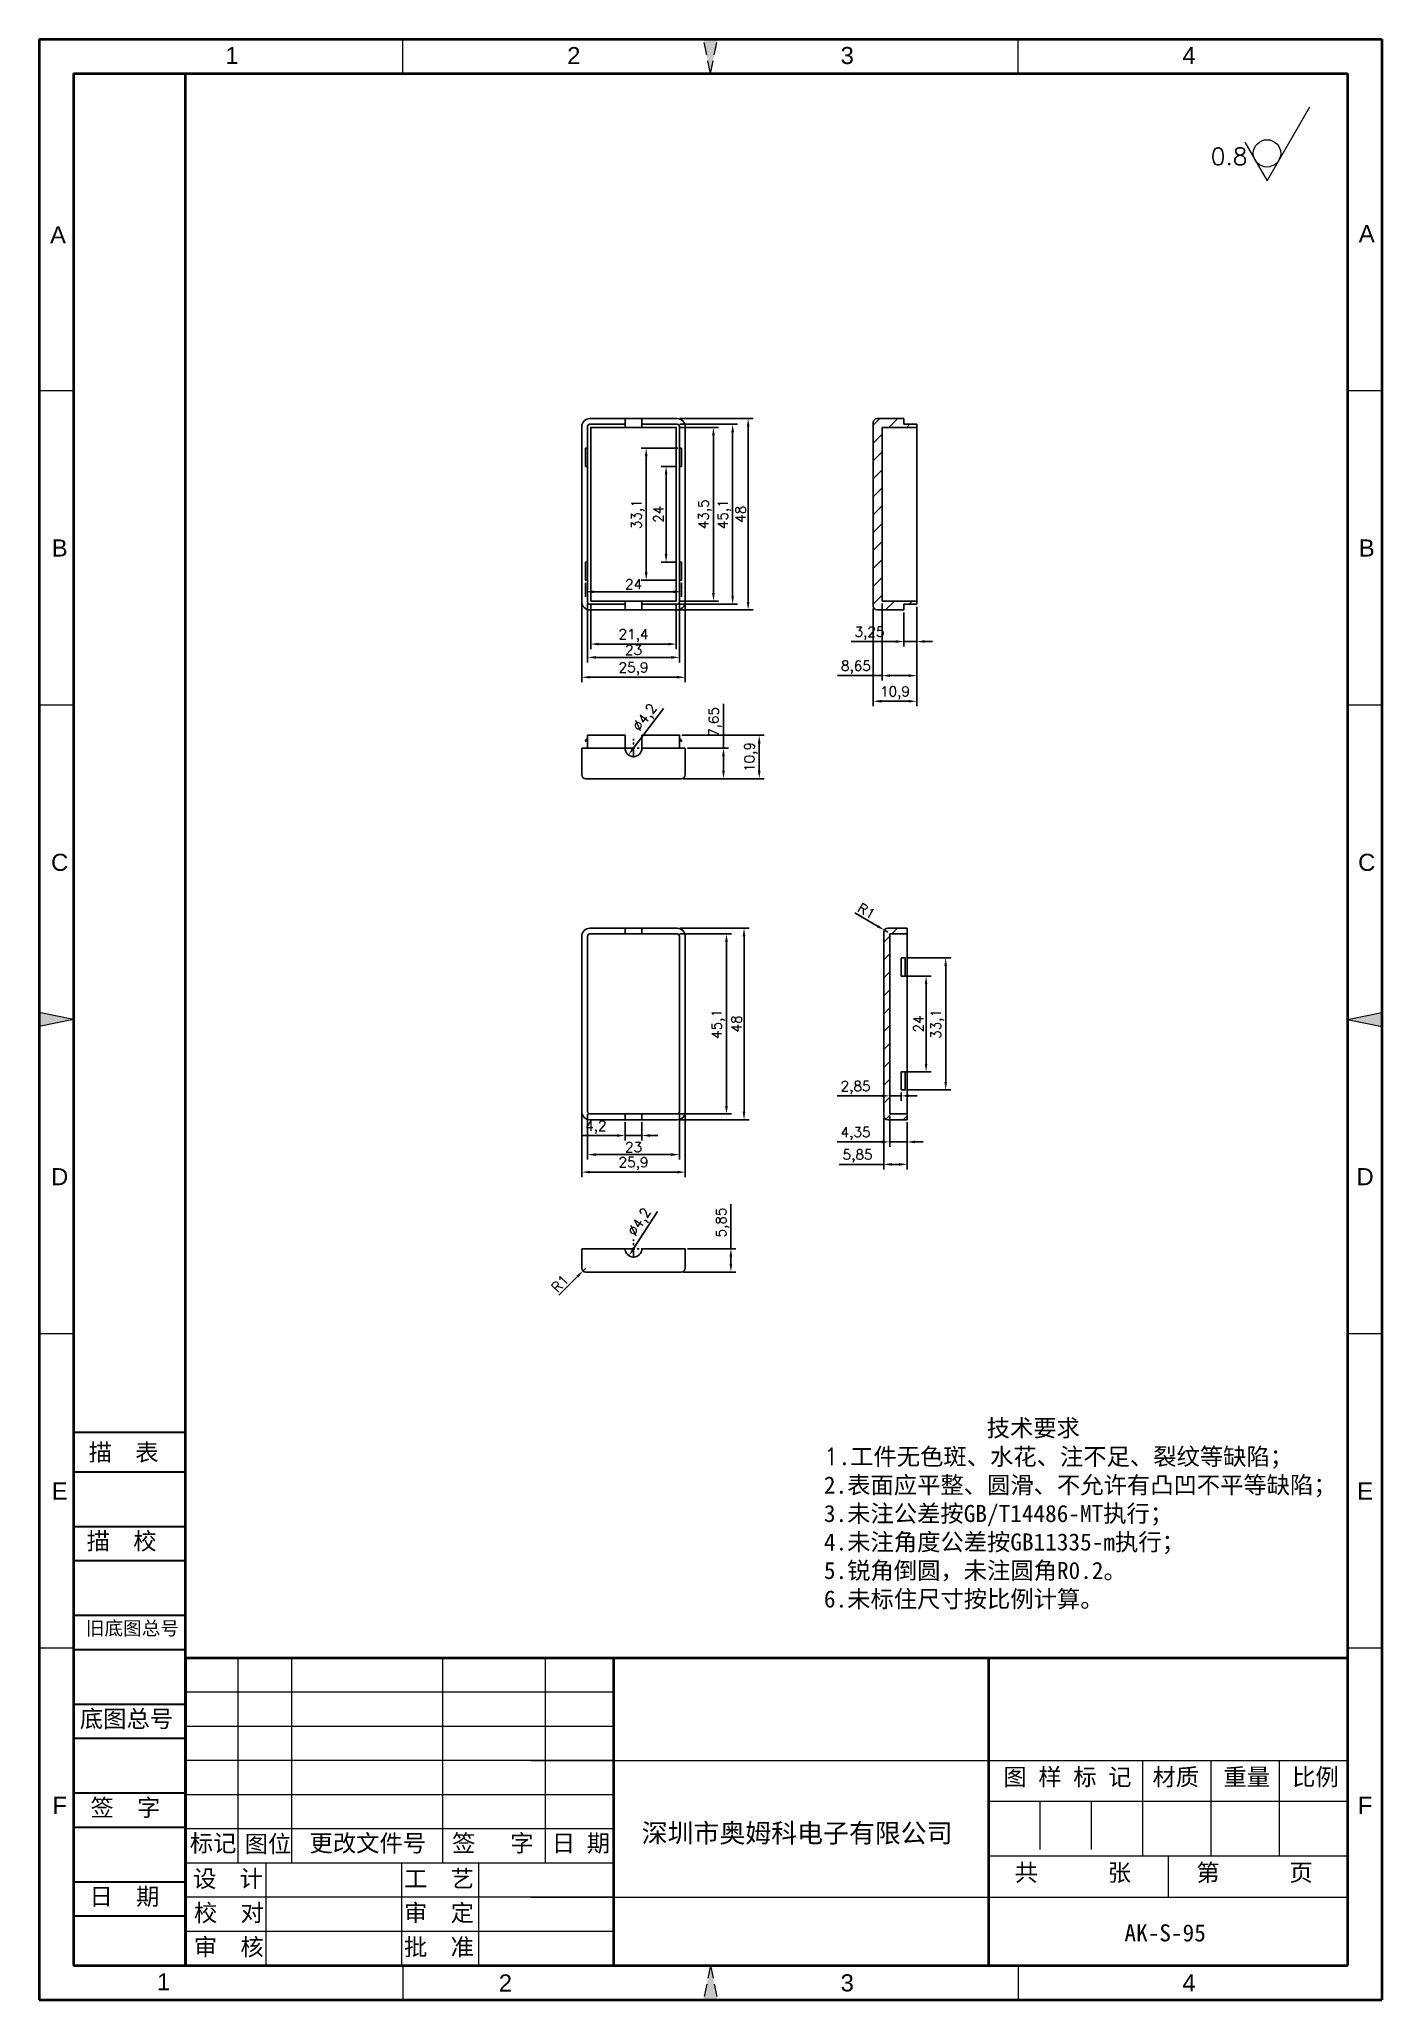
# Model space of a CAD drawing. Header units: millimetres. Extents: x 68118 to 68454, y -471 to 20.
import ezdxf
from ezdxf.enums import TextEntityAlignment as Align

# ---------------------------------------------------------------- set-up
doc = ezdxf.new("R2010")
doc.units = ezdxf.units.MM
for name, pattern in [('ACAD_ISO10W100', [18, 12, -3, 0, -3]), ('CENTER', [50.8, 31.75, -6.35, 6.35, -6.35]), ('HIDDEN2', [4.7625, 3.175, -1.5875])]:
    doc.linetypes.add(name, pattern=pattern)
for name, color, linetype, lineweight in [('dim', 82, 'Continuous', 9), ('图层1', 7, 'ACAD_ISO10W100', 15), ('图层2', 7, 'Continuous', 30), ('图层3', 7, 'Continuous', 15), ('图层4', 7, 'Continuous', 40), ('图层5', 7, 'HIDDEN2', 15), ('细实线', 3, 'Continuous', 18)]:
    doc.layers.add(name, color=color, linetype=linetype, lineweight=lineweight)
doc.layers.add('尺寸线', color=7, linetype='Continuous')
doc.styles.get("Standard").update_dxf_attribs({"font": 'txt', "bigfont": 'gbcbig.shx'})
doc.styles.add('样式 3', font='arial.ttf', dxfattribs={"height": 3.8})
doc.dimstyles.new('ISO-25', dxfattribs={"dimtxt": 2.5, "dimasz": 2.5, "dimexe": 1.25, "dimexo": 0.625, "dimtad": 1, "dimtxsty": 'Standard', "dimcen": 2.5, "dimadec": 0, "dimazin": 0, "dimtfac": 1, "dimtmove": 0, "dimatfit": 3, "dimfxl": 0, "dimarcsym": 0})

# ---------------------------------------------------------------- blocks, each defined once
blk = doc.blocks.new('*D5608')
at = {"layer": 'Defpoints', "color": 0}
for p in [(68279.57, -157.49), (68289.17, -157.49), (68278.57, -165.14)]:
    blk.add_point(p, dxfattribs=at)
at = {"layer": 'dim', "color": 0, "lineweight": -2}
for p, q in [((68289.17, -157.49), (68289.17, -146.33)), ((68280.19, -157.49), (68290.42, -157.49)), ((68289.17, -163.14), (68289.17, -159.49)), ((68279.19, -165.14), (68290.42, -165.14))]:
    blk.add_line(p, q, dxfattribs=at)
at = {"layer": 'dim', "color": 0}
for points in [[(68288.84, -159.49), (68289.51, -159.49), (68289.17, -157.49)], [(68288.84, -163.14), (68289.51, -163.14), (68289.17, -165.14)]]:
    blk.add_solid(points, dxfattribs=at)
at = {"layer": 'dim', "color": 0, "insert": (68287.09, -150.91), "char_height": 2.5, "attachment_point": 5, "rotation": 90}
blk.add_mtext('7,65', dxfattribs=at)
blk = doc.blocks.new('*D5609')
at = {"layer": 'Defpoints', "color": 0}
for p in [(68278.12, -154.24), (68298.13, -154.24), (68278.57, -165.14)]:
    blk.add_point(p, dxfattribs=at)
at = {"layer": 'dim', "color": 0, "lineweight": -2}
for p, q in [((68278.74, -154.24), (68299.38, -154.24)), ((68298.13, -163.14), (68298.13, -156.24)), ((68279.19, -165.14), (68299.38, -165.14))]:
    blk.add_line(p, q, dxfattribs=at)
at = {"layer": 'dim', "color": 0}
for points in [[(68297.79, -156.24), (68298.46, -156.24), (68298.13, -154.24)], [(68297.79, -163.14), (68298.46, -163.14), (68298.13, -165.14)]]:
    blk.add_solid(points, dxfattribs=at)
at = {"layer": 'dim', "color": 0, "insert": (68296.04, -159.69), "char_height": 2.5, "attachment_point": 5, "rotation": 90}
blk.add_mtext('10,9', dxfattribs=at)
blk = doc.blocks.new('*D5610')
at = {"layer": 'Defpoints', "color": 0}
for p in [(68277.57, -202.62), (68294.32, -202.62), (68277.57, -250.62)]:
    blk.add_point(p, dxfattribs=at)
at = {"layer": 'dim', "color": 0, "lineweight": -2}
for p, q in [((68278.19, -202.62), (68295.57, -202.62)), ((68294.32, -248.62), (68294.32, -204.62)), ((68278.19, -250.62), (68295.57, -250.62))]:
    blk.add_line(p, q, dxfattribs=at)
at = {"layer": 'dim', "color": 0}
for points in [[(68293.98, -204.62), (68294.65, -204.62), (68294.32, -202.62)], [(68293.98, -248.62), (68294.65, -248.62), (68294.32, -250.62)]]:
    blk.add_solid(points, dxfattribs=at)
at = {"layer": 'dim', "color": 0, "insert": (68292.44, -226.62), "char_height": 2.5, "attachment_point": 5, "rotation": 90}
blk.add_mtext('48', dxfattribs=at)
blk = doc.blocks.new('*D5611')
at = {"layer": 'Defpoints', "color": 0}
for p in [(68277.57, -204.07), (68277.57, -249.17), (68289.93, -249.17)]:
    blk.add_point(p, dxfattribs=at)
at = {"layer": 'dim', "color": 0, "lineweight": -2}
for p, q in [((68278.19, -204.07), (68291.18, -204.07)), ((68289.93, -206.07), (68289.93, -247.17)), ((68278.19, -249.17), (68291.18, -249.17))]:
    blk.add_line(p, q, dxfattribs=at)
at = {"layer": 'dim', "color": 0}
for points in [[(68289.59, -206.07), (68290.26, -206.07), (68289.93, -204.07)], [(68289.59, -247.17), (68290.26, -247.17), (68289.93, -249.17)]]:
    blk.add_solid(points, dxfattribs=at)
at = {"layer": 'dim', "color": 0, "insert": (68287.84, -226.62), "char_height": 2.5, "attachment_point": 5, "rotation": 90}
blk.add_mtext('45,1', dxfattribs=at)
blk = doc.blocks.new('*D5612')
at = {"layer": 'Defpoints', "color": 0}
for p in [(68329.35, -249.62), (68335.2, -250.62), (68329.35, -261.82)]:
    blk.add_point(p, dxfattribs=at)
at = {"layer": 'dim', "color": 0, "lineweight": -2}
for p, q in [((68329.35, -250.25), (68329.35, -263.07)), ((68335.2, -251.25), (68335.2, -263.07)), ((68329.35, -261.82), (68318.19, -261.82)), ((68333.2, -261.82), (68331.35, -261.82))]:
    blk.add_line(p, q, dxfattribs=at)
at = {"layer": 'dim', "color": 0}
for points in [[(68331.35, -261.49), (68331.35, -262.16), (68329.35, -261.82)], [(68333.2, -261.49), (68333.2, -262.16), (68335.2, -261.82)]]:
    blk.add_solid(points, dxfattribs=at)
at = {"layer": 'dim', "color": 0, "insert": (68322.77, -259.74), "char_height": 2.5, "attachment_point": 5}
blk.add_mtext('5,85', dxfattribs=at)
blk = doc.blocks.new('*D5613')
at = {"layer": 'Defpoints', "color": 0}
for p in [(68330.85, -249.17), (68335.2, -250.62), (68330.85, -256.2)]:
    blk.add_point(p, dxfattribs=at)
at = {"layer": 'dim', "color": 0, "lineweight": -2}
for p, q in [((68330.85, -249.8), (68330.85, -257.45)), ((68335.2, -251.25), (68335.2, -257.45)), ((68328.85, -256.2), (68317.69, -256.2)), ((68335.2, -256.2), (68330.85, -256.2)), ((68337.2, -256.2), (68339.2, -256.2))]:
    blk.add_line(p, q, dxfattribs=at)
at = {"layer": 'dim', "color": 0}
for points in [[(68328.85, -255.87), (68328.85, -256.54), (68330.85, -256.2)], [(68337.2, -255.87), (68337.2, -256.54), (68335.2, -256.2)]]:
    blk.add_solid(points, dxfattribs=at)
at = {"layer": 'dim', "color": 0, "insert": (68322.27, -254.12), "char_height": 2.5, "attachment_point": 5}
blk.add_mtext('4,35', dxfattribs=at)
blk = doc.blocks.new('*D5614')
at = {"layer": 'Defpoints', "color": 0}
for p in [(68330.85, -243.17), (68330.85, -244.65), (68333.7, -243.17)]:
    blk.add_point(p, dxfattribs=at)
at = {"layer": 'dim', "color": 0, "lineweight": -2}
for p, q in [((68328.85, -244.65), (68317.69, -244.65)), ((68330.85, -243.8), (68330.85, -245.9)), ((68333.7, -244.65), (68330.85, -244.65)), ((68333.7, -243.8), (68333.7, -245.9)), ((68335.7, -244.65), (68337.7, -244.65))]:
    blk.add_line(p, q, dxfattribs=at)
at = {"layer": 'dim', "color": 0}
for points in [[(68328.85, -244.32), (68328.85, -244.98), (68330.85, -244.65)], [(68335.7, -244.32), (68335.7, -244.98), (68333.7, -244.65)]]:
    blk.add_solid(points, dxfattribs=at)
at = {"layer": 'dim', "color": 0, "insert": (68322.27, -242.57), "char_height": 2.5, "attachment_point": 5}
blk.add_mtext('2,85', dxfattribs=at)
blk = doc.blocks.new('*D5615')
at = {"layer": 'Defpoints', "color": 0}
for p in [(68333.7, -214.62), (68339.95, -214.62), (68333.7, -238.62)]:
    blk.add_point(p, dxfattribs=at)
at = {"layer": 'dim', "color": 0, "lineweight": -2}
for p, q in [((68334.33, -214.62), (68341.2, -214.62)), ((68339.95, -236.62), (68339.95, -216.62)), ((68334.33, -238.62), (68341.2, -238.62))]:
    blk.add_line(p, q, dxfattribs=at)
at = {"layer": 'dim', "color": 0}
for points in [[(68339.61, -216.62), (68340.28, -216.62), (68339.95, -214.62)], [(68339.61, -236.62), (68340.28, -236.62), (68339.95, -238.62)]]:
    blk.add_solid(points, dxfattribs=at)
at = {"layer": 'dim', "color": 0, "insert": (68338.07, -226.62), "char_height": 2.5, "attachment_point": 5, "rotation": 90}
blk.add_mtext('24', dxfattribs=at)
blk = doc.blocks.new('*D5616')
at = {"layer": 'Defpoints', "color": 0}
for p in [(68334.7, -210.07), (68344.86, -210.07), (68334.7, -243.17)]:
    blk.add_point(p, dxfattribs=at)
at = {"layer": 'dim', "color": 0, "lineweight": -2}
for p, q in [((68335.33, -210.07), (68346.11, -210.07)), ((68344.86, -241.17), (68344.86, -212.07)), ((68335.33, -243.17), (68346.11, -243.17))]:
    blk.add_line(p, q, dxfattribs=at)
at = {"layer": 'dim', "color": 0}
for points in [[(68344.53, -212.07), (68345.19, -212.07), (68344.86, -210.07)], [(68344.53, -241.17), (68345.19, -241.17), (68344.86, -243.17)]]:
    blk.add_solid(points, dxfattribs=at)
at = {"layer": 'dim', "color": 0, "insert": (68342.78, -226.62), "char_height": 2.5, "attachment_point": 5, "rotation": 90}
blk.add_mtext('33,1', dxfattribs=at)
blk = doc.blocks.new('*D5617')
at = {"layer": 'Defpoints', "color": 0}
for p in [(68329.49, -203.11), (68330.35, -203.62)]:
    blk.add_point(p, dxfattribs=at)
at = {"layer": 'dim', "color": 0, "lineweight": -2}
for p, q in [((68322.09, -198.76), (68327.77, -202.1)), ((68330.35, -203.62), (68329.49, -203.11))]:
    blk.add_line(p, q, dxfattribs=at)
at = {"layer": 'dim', "color": 0}
blk.add_solid([(68327.94, -201.81), (68327.6, -202.39), (68329.49, -203.11)], dxfattribs=at)
at = {"layer": 'dim', "color": 0, "insert": (68325.02, -198.31), "char_height": 2.5, "attachment_point": 5, "rotation": 329.5285}
blk.add_mtext('R1', dxfattribs=at)
blk = doc.blocks.new('*D5618')
at = {"layer": 'Defpoints', "color": 0}
for p in [(68253.67, -248.62), (68279.57, -248.62), (68279.57, -263.77)]:
    blk.add_point(p, dxfattribs=at)
at = {"layer": 'dim', "color": 0, "lineweight": -2}
for p, q in [((68253.67, -249.25), (68253.67, -265.02)), ((68279.57, -249.25), (68279.57, -265.02)), ((68255.67, -263.77), (68277.57, -263.77))]:
    blk.add_line(p, q, dxfattribs=at)
at = {"layer": 'dim', "color": 0}
for points in [[(68255.67, -263.43), (68255.67, -264.1), (68253.67, -263.77)], [(68277.57, -263.43), (68277.57, -264.1), (68279.57, -263.77)]]:
    blk.add_solid(points, dxfattribs=at)
at = {"layer": 'dim', "color": 0, "insert": (68266.62, -261.68), "char_height": 2.5, "attachment_point": 5}
blk.add_mtext('25,9', dxfattribs=at)
blk = doc.blocks.new('*D5619')
at = {"layer": 'Defpoints', "color": 0}
for p in [(68255.12, -248.62), (68278.12, -248.62), (68278.12, -259.38)]:
    blk.add_point(p, dxfattribs=at)
at = {"layer": 'dim', "color": 0, "lineweight": -2}
for p, q in [((68255.12, -249.25), (68255.12, -260.63)), ((68278.12, -249.25), (68278.12, -260.63)), ((68257.12, -259.38), (68276.12, -259.38))]:
    blk.add_line(p, q, dxfattribs=at)
at = {"layer": 'dim', "color": 0}
for points in [[(68257.12, -259.04), (68257.12, -259.71), (68255.12, -259.38)], [(68276.12, -259.04), (68276.12, -259.71), (68278.12, -259.38)]]:
    blk.add_solid(points, dxfattribs=at)
at = {"layer": 'dim', "color": 0, "insert": (68266.62, -257.5), "char_height": 2.5, "attachment_point": 5}
blk.add_mtext('23', dxfattribs=at)
blk = doc.blocks.new('*D5620')
at = {"layer": 'Defpoints', "color": 0}
for p in [(68264.52, -250.62), (68268.72, -250.62), (68264.52, -254.59)]:
    blk.add_point(p, dxfattribs=at)
at = {"layer": 'dim', "color": 0, "lineweight": -2}
for p, q in [((68262.52, -254.59), (68253.85, -254.59)), ((68264.52, -251.25), (68264.52, -255.84)), ((68268.72, -254.59), (68264.52, -254.59)), ((68268.72, -251.25), (68268.72, -255.84)), ((68270.72, -254.59), (68272.72, -254.59))]:
    blk.add_line(p, q, dxfattribs=at)
at = {"layer": 'dim', "color": 0}
for points in [[(68262.52, -254.26), (68262.52, -254.93), (68264.52, -254.59)], [(68270.72, -254.26), (68270.72, -254.93), (68268.72, -254.59)]]:
    blk.add_solid(points, dxfattribs=at)
at = {"layer": 'dim', "color": 0, "insert": (68257.18, -252.51), "char_height": 2.5, "attachment_point": 5}
blk.add_mtext('4,2', dxfattribs=at)
blk = doc.blocks.new('*D5621')
at = {"layer": 'Defpoints', "color": 0}
for p in [(68279.57, -282.97), (68291.03, -282.97), (68278.57, -288.82)]:
    blk.add_point(p, dxfattribs=at)
at = {"layer": 'dim', "color": 0, "lineweight": -2}
for p, q in [((68291.03, -282.97), (68291.03, -271.8)), ((68280.19, -282.97), (68292.28, -282.97)), ((68291.03, -286.82), (68291.03, -284.97)), ((68279.19, -288.82), (68292.28, -288.82))]:
    blk.add_line(p, q, dxfattribs=at)
at = {"layer": 'dim', "color": 0}
for points in [[(68290.69, -284.97), (68291.36, -284.97), (68291.03, -282.97)], [(68290.69, -286.82), (68291.36, -286.82), (68291.03, -288.82)]]:
    blk.add_solid(points, dxfattribs=at)
at = {"layer": 'dim', "color": 0, "insert": (68288.94, -276.39), "char_height": 2.5, "attachment_point": 5, "rotation": 90}
blk.add_mtext('5,85', dxfattribs=at)
blk = doc.blocks.new('*D5622')
at = {"layer": 'Defpoints', "color": 0}
for p in [(68265.48, -284.74), (68267.75, -281.2)]:
    blk.add_point(p, dxfattribs=at)
at = {"layer": 'dim', "color": 0, "lineweight": -2}
blk.add_line((68272.6, -273.66), (68266.56, -283.05), dxfattribs=at)
at = {"layer": 'dim', "color": 0}
blk.add_solid([(68266.28, -282.87), (68266.84, -283.23), (68265.48, -284.74)], dxfattribs=at)
at = {"layer": 'dim', "color": 0, "insert": (68268.37, -276.39), "char_height": 2.5, "attachment_point": 5, "rotation": 57.3012}
blk.add_mtext('∅4,2', dxfattribs=at)
blk = doc.blocks.new('*D5623')
at = {"layer": 'Defpoints', "color": 0}
for p in [(68253.97, -288.53), (68254.67, -287.82)]:
    blk.add_point(p, dxfattribs=at)
at = {"layer": 'dim', "color": 0, "lineweight": -2}
for p, q in [((68247.94, -294.65), (68252.56, -289.96)), ((68254.67, -287.82), (68253.97, -288.53))]:
    blk.add_line(p, q, dxfattribs=at)
at = {"layer": 'dim', "color": 0}
blk.add_solid([(68252.33, -289.72), (68252.8, -290.19), (68253.97, -288.53)], dxfattribs=at)
at = {"layer": 'dim', "color": 0, "insert": (68248.22, -291.7), "char_height": 2.5, "attachment_point": 5, "rotation": 45.4522}
blk.add_mtext('R1', dxfattribs=at)
blk = doc.blocks.new('*D5624')
at = {"layer": 'Defpoints', "color": 0}
for p in [(68334.34, -122.84), (68337.59, -121.39), (68334.34, -130.75)]:
    blk.add_point(p, dxfattribs=at)
at = {"layer": 'dim', "color": 0, "lineweight": -2}
for p, q in [((68337.59, -122.01), (68337.59, -132)), ((68334.34, -123.46), (68334.34, -132)), ((68332.34, -130.75), (68321.17, -130.75)), ((68337.59, -130.75), (68334.34, -130.75)), ((68339.59, -130.75), (68341.59, -130.75))]:
    blk.add_line(p, q, dxfattribs=at)
at = {"layer": 'dim', "color": 0}
for points in [[(68332.34, -130.41), (68332.34, -131.08), (68334.34, -130.75)], [(68339.59, -130.41), (68339.59, -131.08), (68337.59, -130.75)]]:
    blk.add_solid(points, dxfattribs=at)
at = {"layer": 'dim', "color": 0, "insert": (68325.76, -128.66), "char_height": 2.5, "attachment_point": 5}
blk.add_mtext('3,25', dxfattribs=at)
blk = doc.blocks.new('*D5625')
at = {"layer": 'Defpoints', "color": 0}
for p in [(68328.94, -120.59), (68337.59, -122.01), (68328.94, -139.3)]:
    blk.add_point(p, dxfattribs=at)
at = {"layer": 'dim', "color": 0, "lineweight": -2}
for p, q in [((68328.94, -121.21), (68328.94, -140.55)), ((68337.59, -122.64), (68337.59, -140.55)), ((68328.94, -139.3), (68317.77, -139.3)), ((68335.59, -139.3), (68330.94, -139.3))]:
    blk.add_line(p, q, dxfattribs=at)
at = {"layer": 'dim', "color": 0}
for points in [[(68330.94, -138.96), (68330.94, -139.63), (68328.94, -139.3)], [(68335.59, -138.96), (68335.59, -139.63), (68337.59, -139.3)]]:
    blk.add_solid(points, dxfattribs=at)
at = {"layer": 'dim', "color": 0, "insert": (68322.36, -137.21), "char_height": 2.5, "attachment_point": 5}
blk.add_mtext('8,65', dxfattribs=at)
blk = doc.blocks.new('*D5626')
at = {"layer": 'Defpoints', "color": 0}
for p in [(68326.69, -121.84), (68337.59, -121.39), (68326.69, -145.72)]:
    blk.add_point(p, dxfattribs=at)
at = {"layer": 'dim', "color": 0, "lineweight": -2}
for p, q in [((68326.69, -122.46), (68326.69, -146.97)), ((68337.59, -122.01), (68337.59, -146.97)), ((68335.59, -145.72), (68328.69, -145.72))]:
    blk.add_line(p, q, dxfattribs=at)
at = {"layer": 'dim', "color": 0}
for points in [[(68328.69, -145.39), (68328.69, -146.05), (68326.69, -145.72)], [(68335.59, -145.39), (68335.59, -146.05), (68337.59, -145.72)]]:
    blk.add_solid(points, dxfattribs=at)
at = {"layer": 'dim', "color": 0, "insert": (68332.14, -143.64), "char_height": 2.5, "attachment_point": 5}
blk.add_mtext('10,9', dxfattribs=at)
blk = doc.blocks.new('*D5627')
at = {"layer": 'Defpoints', "color": 0}
for p in [(68277.57, -74.84), (68295.34, -74.84), (68277.57, -122.84)]:
    blk.add_point(p, dxfattribs=at)
at = {"layer": 'dim', "color": 0, "lineweight": -2}
for p, q in [((68278.19, -74.84), (68296.59, -74.84)), ((68295.34, -120.84), (68295.34, -76.84)), ((68278.19, -122.84), (68296.59, -122.84))]:
    blk.add_line(p, q, dxfattribs=at)
at = {"layer": 'dim', "color": 0}
for points in [[(68295.01, -76.84), (68295.68, -76.84), (68295.34, -74.84)], [(68295.01, -120.84), (68295.68, -120.84), (68295.34, -122.84)]]:
    blk.add_solid(points, dxfattribs=at)
at = {"layer": 'dim', "color": 0, "insert": (68293.47, -98.84), "char_height": 2.5, "attachment_point": 5, "rotation": 90}
blk.add_mtext('48', dxfattribs=at)
blk = doc.blocks.new('*D5628')
at = {"layer": 'Defpoints', "color": 0}
for p in [(68277.57, -76.29), (68291.47, -76.29), (68277.57, -121.39)]:
    blk.add_point(p, dxfattribs=at)
at = {"layer": 'dim', "color": 0, "lineweight": -2}
for p, q in [((68278.19, -76.29), (68292.72, -76.29)), ((68291.47, -119.39), (68291.47, -78.29)), ((68278.19, -121.39), (68292.72, -121.39))]:
    blk.add_line(p, q, dxfattribs=at)
at = {"layer": 'dim', "color": 0}
for points in [[(68291.13, -78.29), (68291.8, -78.29), (68291.47, -76.29)], [(68291.13, -119.39), (68291.8, -119.39), (68291.47, -121.39)]]:
    blk.add_solid(points, dxfattribs=at)
at = {"layer": 'dim', "color": 0, "insert": (68289.38, -98.84), "char_height": 2.5, "attachment_point": 5, "rotation": 90}
blk.add_mtext('45,1', dxfattribs=at)
blk = doc.blocks.new('*D5629')
at = {"layer": 'Defpoints', "color": 0}
for p in [(68277.32, -77.09), (68286.65, -77.09), (68277.32, -120.59)]:
    blk.add_point(p, dxfattribs=at)
at = {"layer": 'dim', "color": 0, "lineweight": -2}
for p, q in [((68277.94, -77.09), (68287.9, -77.09)), ((68286.65, -118.59), (68286.65, -79.09)), ((68277.94, -120.59), (68287.9, -120.59))]:
    blk.add_line(p, q, dxfattribs=at)
at = {"layer": 'dim', "color": 0}
for points in [[(68286.32, -79.09), (68286.99, -79.09), (68286.65, -77.09)], [(68286.32, -118.59), (68286.99, -118.59), (68286.65, -120.59)]]:
    blk.add_solid(points, dxfattribs=at)
at = {"layer": 'dim', "color": 0, "insert": (68284.57, -98.84), "char_height": 2.5, "attachment_point": 5, "rotation": 90}
blk.add_mtext('43,5', dxfattribs=at)
blk = doc.blocks.new('*D5630')
at = {"layer": 'Defpoints', "color": 0}
for p in [(68278.37, -82.29), (68269.8, -115.39), (68278.12, -115.39)]:
    blk.add_point(p, dxfattribs=at)
at = {"layer": 'dim', "color": 0, "lineweight": -2}
for p, q in [((68277.74, -82.29), (68268.55, -82.29)), ((68269.8, -84.29), (68269.8, -113.39)), ((68277.49, -115.39), (68268.55, -115.39))]:
    blk.add_line(p, q, dxfattribs=at)
at = {"layer": 'dim', "color": 0}
for points in [[(68269.47, -84.29), (68270.14, -84.29), (68269.8, -82.29)], [(68269.47, -113.39), (68270.14, -113.39), (68269.8, -115.39)]]:
    blk.add_solid(points, dxfattribs=at)
at = {"layer": 'dim', "color": 0, "insert": (68267.72, -98.84), "char_height": 2.5, "attachment_point": 5, "rotation": 90}
blk.add_mtext('33,1', dxfattribs=at)
blk = doc.blocks.new('*D5631')
at = {"layer": 'Defpoints', "color": 0}
for p in [(68278.12, -86.84), (68274.79, -110.84), (68278.12, -110.84)]:
    blk.add_point(p, dxfattribs=at)
at = {"layer": 'dim', "color": 0, "lineweight": -2}
for p, q in [((68277.49, -86.84), (68273.54, -86.84)), ((68274.79, -88.84), (68274.79, -108.84)), ((68277.49, -110.84), (68273.54, -110.84))]:
    blk.add_line(p, q, dxfattribs=at)
at = {"layer": 'dim', "color": 0}
for points in [[(68274.45, -88.84), (68275.12, -88.84), (68274.79, -86.84)], [(68274.45, -108.84), (68275.12, -108.84), (68274.79, -110.84)]]:
    blk.add_solid(points, dxfattribs=at)
at = {"layer": 'dim', "color": 0, "insert": (68272.91, -98.84), "char_height": 2.5, "attachment_point": 5, "rotation": 90}
blk.add_mtext('24', dxfattribs=at)
blk = doc.blocks.new('*D5632')
at = {"layer": 'Defpoints', "color": 0}
for p in [(68267.88, -155.82), (68265.35, -159.17)]:
    blk.add_point(p, dxfattribs=at)
at = {"layer": 'dim', "color": 0, "lineweight": -2}
blk.add_line((68274.13, -147.53), (68266.56, -157.57), dxfattribs=at)
at = {"layer": 'dim', "color": 0}
blk.add_solid([(68266.29, -157.37), (68266.82, -157.77), (68265.35, -159.17)], dxfattribs=at)
at = {"layer": 'dim', "color": 0, "insert": (68269.71, -149.94), "char_height": 2.5, "attachment_point": 5, "rotation": 52.9866}
blk.add_mtext('∅4,2', dxfattribs=at)
blk = doc.blocks.new('*D5633')
at = {"layer": 'Defpoints', "color": 0}
for p in [(68253.67, -120.84), (68279.57, -120.84), (68279.57, -139.71)]:
    blk.add_point(p, dxfattribs=at)
at = {"layer": 'dim', "color": 0, "lineweight": -2}
for p, q in [((68253.67, -121.46), (68253.67, -140.96)), ((68279.57, -121.46), (68279.57, -140.96)), ((68255.67, -139.71), (68277.57, -139.71))]:
    blk.add_line(p, q, dxfattribs=at)
at = {"layer": 'dim', "color": 0}
for points in [[(68255.67, -139.37), (68255.67, -140.04), (68253.67, -139.71)], [(68277.57, -139.37), (68277.57, -140.04), (68279.57, -139.71)]]:
    blk.add_solid(points, dxfattribs=at)
at = {"layer": 'dim', "color": 0, "insert": (68266.62, -137.62), "char_height": 2.5, "attachment_point": 5}
blk.add_mtext('25,9', dxfattribs=at)
blk = doc.blocks.new('*D5634')
at = {"layer": 'Defpoints', "color": 0}
for p in [(68255.12, -120.59), (68278.12, -120.59), (68278.12, -134.72)]:
    blk.add_point(p, dxfattribs=at)
at = {"layer": 'dim', "color": 0, "lineweight": -2}
for p, q in [((68255.12, -121.21), (68255.12, -135.97)), ((68278.12, -121.21), (68278.12, -135.97)), ((68257.12, -134.72), (68276.12, -134.72))]:
    blk.add_line(p, q, dxfattribs=at)
at = {"layer": 'dim', "color": 0}
for points in [[(68257.12, -134.39), (68257.12, -135.05), (68255.12, -134.72)], [(68276.12, -134.39), (68276.12, -135.05), (68278.12, -134.72)]]:
    blk.add_solid(points, dxfattribs=at)
at = {"layer": 'dim', "color": 0, "insert": (68266.62, -132.84), "char_height": 2.5, "attachment_point": 5}
blk.add_mtext('23', dxfattribs=at)
blk = doc.blocks.new('*D5635')
at = {"layer": 'Defpoints', "color": 0}
for p in [(68255.92, -120.59), (68277.32, -120.59), (68277.32, -131.38)]:
    blk.add_point(p, dxfattribs=at)
at = {"layer": 'dim', "color": 0, "lineweight": -2}
for p, q in [((68255.92, -121.21), (68255.92, -132.63)), ((68277.32, -121.21), (68277.32, -132.63)), ((68257.92, -131.38), (68275.32, -131.38))]:
    blk.add_line(p, q, dxfattribs=at)
at = {"layer": 'dim', "color": 0}
for points in [[(68257.92, -131.05), (68257.92, -131.72), (68255.92, -131.38)], [(68275.32, -131.05), (68275.32, -131.72), (68277.32, -131.38)]]:
    blk.add_solid(points, dxfattribs=at)
at = {"layer": 'dim', "color": 0, "insert": (68266.62, -129.3), "char_height": 2.5, "attachment_point": 5}
blk.add_mtext('21,4', dxfattribs=at)
blk = doc.blocks.new('*D5636')
at = {"layer": 'Defpoints', "color": 0}
for p in [(68254.62, -115.39), (68278.62, -115.39), (68278.62, -118.28)]:
    blk.add_point(p, dxfattribs=at)
at = {"layer": 'dim', "color": 0, "lineweight": -2}
for p, q in [((68254.62, -116.01), (68254.62, -119.53)), ((68278.62, -116.01), (68278.62, -119.53)), ((68256.62, -118.28), (68276.62, -118.28))]:
    blk.add_line(p, q, dxfattribs=at)
at = {"layer": 'dim', "color": 0}
for points in [[(68256.62, -117.94), (68256.62, -118.61), (68254.62, -118.28)], [(68276.62, -117.94), (68276.62, -118.61), (68278.62, -118.28)]]:
    blk.add_solid(points, dxfattribs=at)
at = {"layer": 'dim', "color": 0, "insert": (68266.62, -116.4), "char_height": 2.5, "attachment_point": 5}
blk.add_mtext('24', dxfattribs=at)

msp = doc.modelspace()

# ---------------------------------------------------------------- hatches: boundary and pattern name
h = msp.add_hatch()
h.set_pattern_fill('ANSI31', color=8, style=0)
h.set_pattern_definition([(45, (-804.293, -37.0592), (-2.24506403, 2.24506403), [])])
h.paths.add_polyline_path([(68327.689, -74.838, 0.4142136), (68326.689, -75.838), (68326.689, -121.838, 0.4142136), (68327.689, -122.838), (68334.339, -122.838), (68334.339, -121.388), (68337.589, -121.388), (68337.589, -120.588), (68328.939, -120.588), (68328.939, -77.088), (68337.589, -77.088), (68337.589, -76.288), (68334.339, -76.288), (68334.339, -74.838)])
h = msp.add_hatch()
h.set_pattern_fill('ANSI31', color=8, style=0)
h.set_pattern_definition([(45, (-804.293, -75.0143), (-2.24506403, 2.24506403), [])])
h.paths.add_polyline_path([(68329.354, -249.62, 0.4142136), (68330.354, -250.62), (68335.204, -250.62), (68335.204, -249.17), (68330.854, -249.17), (68330.854, -204.07), (68335.204, -204.07), (68335.204, -202.62), (68330.354, -202.62, 0.4142136), (68329.354, -203.62)])
at = {"layer": '图层1'}
for points in [[(68126.245, -225.505), (68117.679, -223.742), (68117.679, -227.268)], [(68445.587, -225.505), (68454.153, -223.742), (68454.153, -227.268)]]:
    msp.add_hatch(color=0, dxfattribs=at).paths.add_polyline_path(points)
at = {"layer": '图层5'}
for points in [[(68285.916, 11.688), (68284.153, 20.254), (68287.679, 20.254)], [(68285.916, -462.699), (68284.153, -471.265), (68287.679, -471.265)]]:
    msp.add_hatch(color=0, dxfattribs=at).paths.add_polyline_path(points)

# ---------------------------------------------------------------- linework, layer by layer
for p, q in [((68264.518, -74.838), (68264.518, -77.088)), ((68268.718, -74.838), (68268.718, -77.088)), ((68326.689, -121.838), (68326.689, -75.838)), ((68327.689, -74.838), (68334.339, -74.838)), ((68337.589, -77.088), (68328.939, -77.088)), ((68328.939, -120.588), (68328.939, -77.088)), ((68334.339, -76.288), (68334.339, -74.838)), ((68334.339, -76.288), (68337.589, -76.288)), ((68337.589, -76.288), (68337.589, -121.388)), ((68264.518, -122.838), (68264.518, -120.588)), ((68268.718, -122.838), (68268.718, -120.588)), ((68334.339, -122.838), (68327.689, -122.838)), ((68337.589, -120.588), (68328.939, -120.588)), ((68334.339, -121.388), (68334.339, -122.838)), ((68334.339, -121.388), (68337.589, -121.388)), ((68254.618, -155.466), (68255.118, -154.94)), ((68254.618, -155.754), (68254.618, -155.466)), ((68254.618, -155.754), (68255.118, -155.754)), ((68255.118, -154.243), (68264.518, -154.243)), ((68255.118, -157.493), (68255.118, -154.243)), ((68264.518, -157.493), (68264.518, -154.243)), ((68268.718, -157.493), (68268.718, -154.243)), ((68268.718, -154.243), (68278.118, -154.243)), ((68278.118, -157.493), (68278.118, -154.243)), ((68278.618, -155.466), (68278.118, -154.94)), ((68278.618, -155.754), (68278.118, -155.754)), ((68278.618, -155.754), (68278.618, -155.466)), ((68253.668, -157.493), (68253.668, -164.143)), ((68255.118, -157.493), (68253.668, -157.493)), ((68264.518, -157.493), (68255.118, -157.493)), ((68278.118, -157.493), (68268.718, -157.493)), ((68278.118, -157.493), (68279.568, -157.493)), ((68279.568, -157.493), (68279.568, -164.143)), ((68278.568, -165.143), (68254.668, -165.143)), ((68264.518, -202.62), (68264.518, -204.07)), ((68268.718, -202.62), (68268.718, -204.07)), ((68329.354, -249.62), (68329.354, -203.62)), ((68330.354, -202.62), (68335.204, -202.62)), ((68335.204, -204.07), (68330.854, -204.07)), ((68330.854, -249.17), (68330.854, -204.07)), ((68335.204, -202.62), (68335.204, -250.62)), ((68264.518, -250.62), (68264.518, -249.17)), ((68268.718, -250.62), (68268.718, -249.17)), ((68335.204, -250.62), (68330.354, -250.62)), ((68335.204, -249.17), (68330.854, -249.17)), ((68253.668, -282.97), (68264.518, -282.97)), ((68253.668, -282.97), (68253.668, -287.82)), ((68268.718, -282.97), (68279.568, -282.97)), ((68279.568, -282.97), (68279.568, -287.82)), ((68278.568, -288.82), (68254.668, -288.82))]:
    msp.add_line(p, q)
at = {"color": 1, "linetype": 'CENTER', "ltscale": 0.084}
for p, q in [((68266.618, -159.803), (68266.618, -155.183)), ((68264.308, -157.493), (68268.928, -157.493)), ((68264.308, -282.97), (68268.928, -282.97)), ((68266.618, -285.28), (68266.618, -280.66))]:
    msp.add_line(p, q, dxfattribs=at)
for points in [[(68255.668, -122.838), (68277.568, -122.838, 0.4142136), (68279.568, -120.838), (68279.568, -76.838, 0.4142136), (68277.568, -74.838), (68255.668, -74.838, 0.4142136), (68253.668, -76.838), (68253.668, -120.838, 0.4142136)], [(68255.668, -250.62), (68277.568, -250.62, 0.4142136), (68279.568, -248.62), (68279.568, -204.62, 0.4142136), (68277.568, -202.62), (68255.668, -202.62, 0.4142136), (68253.668, -204.62), (68253.668, -248.62, 0.4142136)], [(68255.668, -249.17), (68277.568, -249.17, 0.4142136), (68278.118, -248.62), (68278.118, -204.62, 0.4142136), (68277.568, -204.07), (68255.668, -204.07, 0.4142136), (68255.118, -204.62), (68255.118, -248.62, 0.4142136)]]:
    msp.add_lwpolyline(points, format="xyb", close=True)
for points in [[(68264.518, -76.288), (68255.668, -76.288, 0.4142136), (68255.118, -76.838), (68255.118, -120.838, 0.4142136), (68255.668, -121.388), (68264.518, -121.388)], [(68268.718, -121.388), (68277.568, -121.388, 0.4142136), (68278.118, -120.838), (68278.118, -76.838, 0.4142136), (68277.568, -76.288), (68268.718, -76.288)]]:
    msp.add_lwpolyline(points, format="xyb")
for points in [[(68255.918, -120.588), (68277.318, -120.588), (68277.318, -77.088), (68255.918, -77.088)], [(68255.118, -82.288), (68255.118, -86.838), (68254.618, -86.838), (68254.618, -82.288)], [(68278.118, -82.288), (68278.118, -86.838), (68278.618, -86.838), (68278.618, -82.288)], [(68255.118, -115.388), (68255.118, -110.838), (68254.618, -110.838), (68254.618, -115.388)], [(68278.118, -115.388), (68278.118, -110.838), (68278.618, -110.838), (68278.618, -115.388)], [(68333.704, -210.07), (68333.704, -214.62), (68334.704, -214.62), (68334.704, -210.07)], [(68333.704, -243.17), (68333.704, -238.62), (68334.704, -238.62), (68334.704, -243.17)]]:
    msp.add_lwpolyline(points, close=True)
for centre, radius, start, end in [((68327.689, -75.838), 1, 90, 180), ((68327.689, -121.838), 1, 180, 270), ((68266.618, -157.493), 2.1, 180, 0), ((68254.668, -164.143), 1, 180, 270), ((68278.568, -164.143), 1, 270, 0), ((68330.354, -203.62), 1, 90, 180), ((68330.354, -249.62), 1, 180, 270), ((68266.618, -282.97), 2.1, 180, 0), ((68254.668, -287.82), 1, 180, 270), ((68278.568, -287.82), 1, 270, 0)]:
    msp.add_arc(centre, radius, start, end)
at = {"layer": '图层1', "color": 0}
for p, q in [((68208.822, 11.688), (68208.822, 20.254)), ((68363.01, 11.688), (68363.01, 20.254)), ((68126.245, -67.89), (68117.679, -67.89)), ((68454.153, -67.89), (68445.587, -67.89)), ((68126.245, -146.698), (68117.679, -146.698)), ((68454.153, -146.698), (68445.587, -146.698)), ((68126.245, -225.505), (68117.679, -223.742)), ((68126.245, -225.505), (68117.679, -227.268)), ((68445.587, -225.505), (68454.153, -223.742)), ((68445.587, -225.505), (68454.153, -227.268)), ((68126.245, -304.313), (68117.679, -304.313)), ((68454.153, -304.313), (68445.587, -304.313)), ((68126.245, -383.121), (68117.679, -383.121)), ((68454.153, -383.121), (68445.587, -383.121)), ((68368.493, -421.582), (68368.493, -435.288)), ((68381.342, -421.582), (68381.342, -435.288)), ((68180.974, -437.001), (68180.974, -428.435)), ((68180.974, -437.001), (68180.974, -428.435))]:
    msp.add_line(p, q, dxfattribs=at)
at = {"layer": '图层2', "color": 0}
for p, q in [((68154.361, -329.069), (68126.245, -329.069)), ((68154.361, -338.955), (68126.245, -338.955)), ((68154.361, -338.955), (68139.425, -338.955)), ((68154.361, -352.661), (68126.245, -352.661)), ((68154.361, -361.227), (68126.245, -361.227)), ((68154.361, -361.227), (68139.425, -361.227)), ((68154.361, -361.227), (68139.425, -361.227)), ((68154.361, -374.933), (68126.245, -374.933)), ((68154.361, -383.499), (68126.245, -383.499)), ((68154.361, -383.499), (68139.425, -383.499)), ((68154.361, -397.204), (68126.245, -397.204)), ((68154.361, -405.77), (68126.245, -405.77)), ((68154.361, -405.77), (68139.425, -405.77)), ((68154.361, -419.476), (68126.245, -419.476)), ((68154.361, -428.042), (68126.245, -428.042)), ((68154.361, -428.042), (68139.425, -428.042)), ((68154.361, -441.748), (68126.245, -441.748)), ((68154.361, -450.314), (68126.245, -450.314))]:
    msp.add_line(p, q, dxfattribs=at)
at = {"layer": '图层3', "color": 0}
for p, q in [((68167.536, -437.001), (68167.536, -385.605)), ((68180.974, -428.435), (68180.974, -385.605)), ((68218.857, -436.899), (68218.857, -385.605)), ((68244.555, -436.875), (68244.555, -385.605)), ((68261.687, -394.171), (68154.361, -394.171)), ((68261.687, -402.737), (68154.361, -402.737)), ((68261.687, -402.737), (68154.361, -402.737)), ((68261.687, -411.303), (68154.361, -411.303)), ((68240.883, -411.303), (68445.587, -411.303)), ((68394.191, -411.303), (68394.191, -435.288)), ((68411.323, -411.303), (68411.323, -435.288)), ((68428.455, -411.303), (68428.455, -435.288)), ((68261.687, -419.869), (68154.361, -419.869)), ((68445.587, -421.582), (68355.644, -421.582)), ((68394.191, -421.582), (68394.191, -435.288)), ((68261.687, -428.435), (68154.361, -428.435)), ((68261.687, -437.001), (68154.361, -437.001)), ((68174.595, -462.699), (68174.595, -437.001)), ((68208.539, -462.699), (68208.539, -436.899)), ((68227.858, -462.597), (68227.858, -436.899)), ((68445.587, -435.288), (68355.644, -435.288)), ((68400.615, -435.288), (68400.615, -445.567)), ((68261.687, -445.567), (68154.361, -445.567)), ((68261.687, -445.567), (68154.827, -445.567)), ((68240.883, -445.567), (68445.587, -445.567)), ((68154.361, -450.314), (68154.118, -450.314)), ((68261.687, -454.133), (68154.361, -454.133)), ((68208.822, -462.699), (68208.822, -471.265)), ((68363.01, -462.699), (68363.01, -471.265)), ((68363.01, -462.699), (68363.01, -471.265))]:
    msp.add_line(p, q, dxfattribs=at)
at = {"layer": '图层4', "color": 0}
for p, q in [((68154.361, -462.699), (68154.361, 11.688)), ((68154.361, -385.605), (68154.361, -462.699)), ((68445.587, -385.605), (68154.361, -385.605)), ((68316.698, -385.605), (68162.509, -385.605)), ((68261.687, -462.699), (68261.687, -385.605)), ((68355.644, -462.699), (68355.644, -385.605)), ((68154.361, -421.582), (68154.361, -462.699))]:
    msp.add_line(p, q, dxfattribs=at)
at = {"layer": '图层5', "color": 0}
for p, q in [((68285.916, 11.688), (68284.153, 20.254)), ((68285.916, 11.688), (68287.679, 20.254)), ((68261.687, -437.001), (68154.361, -437.001)), ((68285.916, -462.699), (68284.153, -471.265)), ((68285.916, -462.699), (68287.679, -471.265))]:
    msp.add_line(p, q, dxfattribs=at)
at = {"layer": '尺寸线', "color": 0, "lineweight": 40}
for p, q in [((68117.679, 20.254), (68454.153, 20.254)), ((68117.679, 20.254), (68117.679, -471.265)), ((68454.153, 20.254), (68454.153, -471.265)), ((68126.245, 11.688), (68445.587, 11.688)), ((68126.245, 11.688), (68126.245, -462.699)), ((68445.587, 11.688), (68445.587, -462.699)), ((68126.245, -462.699), (68445.587, -462.699)), ((68117.679, -471.265), (68454.153, -471.265))]:
    msp.add_line(p, q, dxfattribs=at)
at = {"layer": '细实线', "color": 0}
for p, q in [((68425.388, -15.211), (68436.095, 3.334)), ((68419.811, -5.553), (68425.388, -15.211))]:
    msp.add_line(p, q, dxfattribs=at)
msp.add_circle((68425.388, -8.358), 3.426, dxfattribs=at)

# ---------------------------------------------------------------- texts
at = {"layer": '图层1', "color": 0, "style": '样式 3'}
for s, p in [('B', (68122.804, -107.294)), ('B', (68450.379, -107.294)), ('C', (68122.804, -186.102)), ('C', (68450.379, -186.102)), ('D', (68122.804, -264.909)), ('D', (68449.977, -264.909)), ('E', (68122.804, -343.717)), ('E', (68449.977, -343.717)), ('F', (68122.804, -422.524)), ('F', (68449.977, -422.524))]:
    msp.add_text(s, height=4.283, dxfattribs=at).set_placement(p, align=Align.MIDDLE)
at = {"layer": '图层1', "color": 0, "attachment_point": 1}
for s, insert, char_height, width in [('{\\fSimSun|b0|i0|c134|p2;图 样 标 记}', (68359.322, -413.247), 4.28302, 53.13738), ('{\\fSimSun|b0|i0|c134|p2;材质 }', (68396.678, -413.265), 4.28302, 35.72091), ('{\\fSimSun|b0|i0|c134|p2;深圳市奥姆科电子有限公司}', (68268.676, -427.085), 4.75891, 89.92113), ('{\\fSimSun|b0|i0|c134|p2;标记}', (68155.413, -429.856), 4.28302, 11.99246), ('{\\fSimSun|b0|i0|c134|p2;图位}', (68169.167, -430.029), 4.28302, 11.99246), ('{\\fSimSun|b0|i0|c134|p2;更改文件号}', (68185.429, -429.856), 4.28302, 35.72091), ('{\\fSimSun|b0|i0|c134|p2;审  核}', (68156.421, -455.878), 4.28302, 34.73239), ('{\\fSimSun|b0|i0|c134|p2;批  准}', (68209.113, -455.878), 4.28302, 35.72091)]:
    msp.add_mtext(s, dxfattribs=dict(at, insert=insert, char_height=char_height, width=width))
at = {"layer": '图层2', "color": 0, "attachment_point": 1}
for s, insert, char_height, width in [('{\\fSimSun|b0|i0|c134|p2;描\\fSimSun|b0|i0|c0|p2;  \\fSimSun|b0|i0|c134|p2;表}', (68130.073, -331.86), 4.28297, 47.9936), ('{\\fSimSun|b0|i0|c134|p2;描\\fSimSun|b0|i0|c0|p2;  \\fSimSun|b0|i0|c134|p2;校}', (68129.585, -354.131), 4.28297, 47.9936), ('{\\fSimSun|b0|i0|c134|p2;旧底图总号}', (68129.344, -376.403), 3.42642, 47.9936), ('{\\fSimSun|b0|i0|c134|p2;底图总号}', (68127.859, -398.674), 4.28297, 47.9936), ('{\\fSimSun|b0|i0|c134|p2;重量 }', (68414.462, -413.265), 4.28302, 35.72091), ('{\\fSimSun|b0|i0|c134|p2;比例 }', (68431.693, -413.265), 4.28302, 35.72091), ('{\\fSimSun|b0|i0|c134|p2;签\\fSimSun|b0|i0|c0|p2;  \\fSimSun|b0|i0|c134|p2;字}', (68130.512, -420.946), 4.28297, 47.9936), ('{\\fSimSun|b0|i0|c134|p2;签   字}', (68221.144, -429.856), 4.28302, 35.72091), ('{\\fSimSun|b0|i0|c134|p2;日 期}', (68246.163, -429.856), 4.28302, 35.72091), ('{\\fSimSun|b0|i0|c134|p2;共      张}', (68362.145, -437.232), 4.28302, 47.38766), ('{\\fSimSun|b0|i0|c134|p2;第      页}', (68407.687, -437.232), 4.28302, 43.98508), ('{\\fSimSun|b0|i0|c134|p2;设  计}', (68156.254, -438.745), 4.28302, 33.20026), ('{\\fSimSun|b0|i0|c134|p2;工  艺}', (68209.113, -438.745), 4.28302, 35.72091), ('{\\fSimSun|b0|i0|c134|p2;日\\fSimSun|b0|i0|c0|p2;  \\fSimSun|b0|i0|c134|p2;期}', (68130.268, -443.217), 4.28297, 47.9936), ('{\\fSimSun|b0|i0|c134|p2;校  对}', (68156.461, -447.312), 4.28302, 31.05498), ('{\\fSimSun|b0|i0|c134|p2;审  定}', (68209.113, -447.312), 4.28302, 35.72091), ('{\\fSimSun|b0|i0|c134|p2;AK-S-95}', (68389.662, -452.346), 4.28302, 43.98508)]:
    msp.add_mtext(s, dxfattribs=dict(at, insert=insert, char_height=char_height, width=width))
at = {"layer": '图层3', "color": 0, "insert": (68314.339, -325.789), "char_height": 4.28302, "width": 202.86245, "attachment_point": 1}
msp.add_mtext('{\\fSimSun|b0|i0|c134|p54;              技术要求\\P}1{\\fSimSun|b0|i0|c134|p54;.工件无色斑、水花、注不足、裂纹等缺陷；\\P2.表面应平整、圆滑、不允许有凸凹不平等缺陷；\\P3.未注公差按GB/T14486-MT执行；\\P4.未注角度公差按GB11335-m执行；\\P5.锐角倒圆，未注圆角R0.2。}\\P{\\fSimSun|b0|i0|c134|p2;6.未标住尺寸按比例计算。}', dxfattribs=at)
at = {"layer": '图层5', "color": 0, "style": '样式 3'}
for s, p in [('1', (68165.991, 16.179)), ('2', (68251.652, 16.179)), ('3', (68320.18, 16.179)), ('4', (68405.841, 16.179)), ('A', (68122.388, -28.799)), ('A', (68450.379, -28.486)), ('1', (68148.859, -466.758)), ('2', (68234.52, -467.014)), ('3', (68320.18, -467.014)), ('4', (68405.841, -467.014))]:
    msp.add_text(s, height=4.283, dxfattribs=at).set_placement(p, align=Align.MIDDLE)
at = {"layer": '细实线', "color": 0, "insert": (68411.303, -6.988), "char_height": 4.283, "width": 15.99044, "attachment_point": 1}
msp.add_mtext('0.8', dxfattribs=at)

# ---------------------------------------------------------------- dimensions: what is measured, and where the dimension line sits
at = {"layer": 'dim'}
for base, p1, p2, picture, middle in [((68286.653, -77.088), (68277.318, -120.588), (68277.318, -77.088), '*D5629', (68284.569, -98.838)), ((68295.343, -74.838), (68277.568, -122.838), (68277.568, -74.838), '*D5627', (68293.468, -98.838)), ((68291.467, -76.288), (68277.568, -121.388), (68277.568, -76.288), '*D5628', (68289.384, -98.838)), ((68269.802, -115.388), (68278.368, -82.288), (68278.118, -115.388), '*D5630', (68267.719, -98.838)), ((68274.787, -110.838), (68278.118, -86.838), (68278.118, -110.838), '*D5631', (68272.912, -98.838)), ((68289.173, -157.493), (68278.568, -165.143), (68279.568, -157.493), '*D5608', (68287.09, -150.91)), ((68298.128, -154.243), (68278.568, -165.143), (68278.118, -154.243), '*D5609', (68296.044, -159.693)), ((68294.317, -202.62), (68277.568, -250.62), (68277.568, -202.62), '*D5610', (68292.442, -226.62)), ((68289.926, -249.17), (68277.568, -204.07), (68277.568, -249.17), '*D5611', (68287.843, -226.62)), ((68344.86, -210.07), (68334.704, -243.17), (68334.704, -210.07), '*D5616', (68342.776, -226.62)), ((68339.948, -214.62), (68333.704, -238.62), (68333.704, -214.62), '*D5615', (68338.073, -226.62)), ((68291.026, -282.97), (68278.568, -288.82), (68279.568, -282.97), '*D5621', (68288.942, -276.387))]:
    dim = msp.add_linear_dim(base=base, p1=p1, p2=p2, angle=90, dimstyle='ISO-25', override={"dimasz": 2}, dxfattribs=at)
    dim.commit()
    dim.dimension.update_dxf_attribs({"geometry": picture, "text_midpoint": middle})
for base, p1, p2, picture, middle in [((68278.618, -118.276), (68254.618, -115.388), (68278.618, -115.388), '*D5636', (68266.618, -116.401)), ((68279.568, -139.707), (68253.668, -120.838), (68279.568, -120.838), '*D5633', (68266.618, -137.623)), ((68278.118, -134.719), (68255.118, -120.588), (68278.118, -120.588), '*D5634', (68266.618, -132.844)), ((68277.318, -131.383), (68255.918, -120.588), (68277.318, -120.588), '*D5635', (68266.618, -129.3)), ((68328.939, -139.298), (68337.589, -122.013), (68328.939, -120.588), '*D5625', (68322.356, -137.214)), ((68334.339, -130.748), (68337.589, -121.388), (68334.339, -122.838), '*D5624', (68325.756, -128.665)), ((68326.689, -145.719), (68337.589, -121.388), (68326.689, -121.838), '*D5626', (68332.139, -143.636)), ((68330.854, -244.65), (68333.704, -243.17), (68330.854, -243.17), '*D5614', (68322.27, -242.567)), ((68279.568, -263.768), (68253.668, -248.62), (68279.568, -248.62), '*D5618', (68266.618, -261.684)), ((68264.518, -254.593), (68268.718, -250.62), (68264.518, -250.62), '*D5620', (68257.184, -252.51)), ((68278.118, -259.377), (68255.118, -248.62), (68278.118, -248.62), '*D5619', (68266.618, -257.502)), ((68330.854, -256.204), (68335.204, -250.62), (68330.854, -249.17), '*D5613', (68322.27, -254.121)), ((68329.354, -261.824), (68335.204, -250.62), (68329.354, -249.62), '*D5612', (68322.77, -259.741))]:
    dim = msp.add_linear_dim(base=base, p1=p1, p2=p2, dimstyle='ISO-25', override={"dimasz": 2}, dxfattribs=at)
    dim.commit()
    dim.dimension.update_dxf_attribs({"geometry": picture, "text_midpoint": middle})
for p1, p2, picture, middle in [((68267.882, -155.816), (68265.354, -159.17), '*D5632', (68271.369, -151.191)), ((68267.752, -281.203), (68265.483, -284.737), '*D5622', (68270.12, -277.514))]:
    dim = msp.add_diameter_dim_2p(p1=p1, p2=p2, dimstyle='ISO-25', override={"dimasz": 2, "dimtmove": 1}, dxfattribs=at)
    dim.commit()
    dim.dimension.update_dxf_attribs({"geometry": picture, "text_midpoint": middle, "dimtype": 163})
for center, mpoint, picture, middle in [((68330.354, -203.62), (68329.492, -203.113), '*D5617', (68325.02, -198.307)), ((68254.668, -287.82), (68253.966, -288.533), '*D5623', (68248.216, -291.701))]:
    dim = msp.add_radius_dim(center=center, mpoint=mpoint, dimstyle='ISO-25', override={"dimasz": 2}, dxfattribs=at)
    dim.commit()
    dim.dimension.update_dxf_attribs({"geometry": picture, "text_midpoint": middle})

doc.saveas('drawing.dxf')
